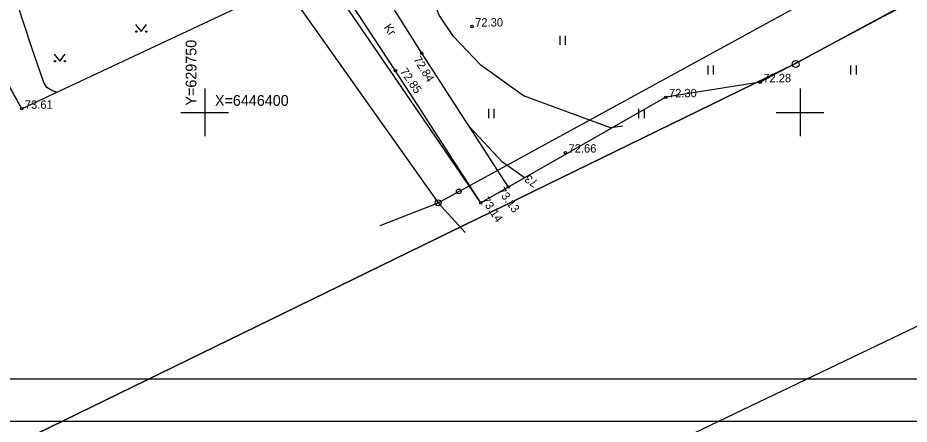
# Model space of a CAD drawing. Extents: x 629029 to 631575, y 6446036 to 6447247.
# Drawn here: x 629734.3 to 629809.2, y 6446373.8 to 6446407.9 of the extents above; entities that cross this region are included whole.
import ezdxf

# ---------------------------------------------------------------- set-up
doc = ezdxf.new("R2010")
doc.units = 0
for name, color, linetype in [('AED', 7, 'Continuous'), ('HALJASTUS', 7, 'Continuous'), ('HOONE', 7, 'Continuous'), ('HORISONTAAL-EH2000', 7, 'Continuous'), ('KORGUS-EH2000', 7, 'Continuous'), ('MOOTPIIR', 7, 'Continuous'), ('MPOHULIIN', 7, 'Continuous'), ('PIIR', 7, 'Continuous'), ('PIIRIMLEITUD', 7, 'Continuous'), ('POST', 7, 'Continuous'), ('TEE', 7, 'Continuous'), ('VORK', 7, 'Continuous'), ('VORMISTUS', 7, 'Continuous')]:
    doc.layers.add(name, color=color, linetype=linetype)

msp = doc.modelspace()

# ---------------------------------------------------------------- linework, layer by layer
at = {"layer": 'AED'}
msp.add_lwpolyline([(629734.639, 6446400.306), (629714.469, 6446436.968), (629716.511, 6446438.118), (629739.424, 6446450.588)], dxfattribs=at)
at = {"layer": 'HALJASTUS'}
for p, q in [((629744.2, 6446407.389), (629744.663, 6446406.782)), ((629744.663, 6446406.782), (629745.109, 6446407.389)), ((629779.826, 6446406.421), (629779.826, 6446405.66)), ((629780.281, 6446406.421), (629780.281, 6446405.66)), ((629737.365, 6446404.902), (629737.828, 6446404.295)), ((629737.828, 6446404.295), (629738.274, 6446404.902)), ((629792.243, 6446403.933), (629792.243, 6446403.172)), ((629792.698, 6446403.933), (629792.698, 6446403.172)), ((629804.243, 6446403.933), (629804.243, 6446403.172)), ((629804.698, 6446403.933), (629804.698, 6446403.172)), ((629773.839, 6446400.293), (629773.839, 6446399.532)), ((629774.294, 6446400.293), (629774.294, 6446399.532)), ((629786.44, 6446400.293), (629786.44, 6446399.532)), ((629786.895, 6446400.293), (629786.895, 6446399.532))]:
    msp.add_line(p, q, dxfattribs=at)
for centre in [(629744.262, 6446406.782), (629745.091, 6446406.782), (629737.427, 6446404.295), (629738.256, 6446404.295)]:
    msp.add_circle(centre, 0.055, dxfattribs=at)
at = {"layer": 'HORISONTAAL-EH2000'}
for points in [[(629737.549, 6446401.709), (629737.157, 6446401.84), (629736.758, 6446402.081), (629736.479, 6446402.514), (629735.491, 6446405.419), (629731.863, 6446416.345), (629731.786, 6446416.691), (629731.751, 6446417.025), (629731.759, 6446417.948), (629731.714, 6446418.398), (629731.593, 6446418.793), (629731.215, 6446419.673)], [(629785.109, 6446398.857), (629784.079, 6446398.717), (629776.761, 6446401.395), (629773.181, 6446403.972), (629770.894, 6446406.382), (629769.681, 6446408.161), (629768.724, 6446410.711)], [(629776.821, 6446394.539), (629775.019, 6446395.837), (629772.224, 6446398.782)]]:
    msp.add_lwpolyline(points, dxfattribs=at)
at = {"layer": 'KORGUS-EH2000'}
for centre in [(629772.45, 6446407.21), (629768.221, 6446404.96), (629766.022, 6446403.502), (629796.647, 6446402.537), (629788.725, 6446401.276), (629734.639, 6446400.306), (629780.292, 6446396.632), (629775.493, 6446393.738), (629773.182, 6446392.413)]:
    msp.add_circle(centre, 0.1, dxfattribs=at)
at = {"layer": 'MOOTPIIR'}
msp.add_lwpolyline([(629788.725, 6446401.276), (629775.493, 6446393.738), (629773.182, 6446392.413), (629759.722, 6446412.068), (629734.639, 6446400.306), (629714.048, 6446437.222), (629724.703, 6446442.739), (629733.446, 6446447.535), (629753.523, 6446458.151), (629762.245, 6446462.699), (629754.058, 6446481.016), (629822.669, 6446515.085), (629826.832, 6446517.184), (629867.479, 6446441.425), (629863.231, 6446438.507), (629849.973, 6446430.938), (629796.647, 6446402.537)], close=True, dxfattribs=at)
at = {"layer": 'MPOHULIIN'}
for points in [[(629764.733, 6446390.524), (629769.601, 6446392.421), (629805.658, 6446412.145), (629840.9, 6446431.586), (629866.94, 6446446.052)], [(629740.251, 6446420.116), (629742.827, 6446430.211), (629769.601, 6446392.421), (629771.87, 6446389.925)]]:
    msp.add_lwpolyline(points, dxfattribs=at)
at = {"layer": 'PIIR'}
for points in [[(629028.78, 6446061.75), (629535.51, 6446279.94), (629648.94, 6446330.67), (629799.56, 6446404.07), (629862.22, 6446437.88), (629865.75, 6446438.62), (629866.72, 6446436.86), (629871.72, 6446441.34), (630004.9, 6446517.56), (630006.08, 6446515.78), (630136.15, 6446596.83), (630271.73, 6446680.57), (630323.47, 6446713.12)], [(630332.94, 6446697.8), (630281.28, 6446665.88), (630144.31, 6446580.38), (629994.69, 6446487.79), (629884.57, 6446417.83), (629765.31, 6446360.75), (629679.17, 6446317.64), (629429.31, 6446210.71)]]:
    msp.add_lwpolyline(points, dxfattribs=at)
msp.add_lwpolyline([(629756.3, 6446476.44), (629823.51, 6446509.81), (629862.22, 6446437.88), (629799.56, 6446404.07), (629648.94, 6446330.67), (629612.19, 6446404.85)], close=True, dxfattribs=at)
at = {"layer": 'PIIRIMLEITUD'}
msp.add_circle((629799.632, 6446404.061), 0.285, dxfattribs=at)
at = {"layer": 'POST'}
msp.add_line((629769.601, 6446392.421), (629771.336, 6446393.369), dxfattribs=at)
for centre, radius in [((629771.336, 6446393.369), 0.2), ((629769.601, 6446392.421), 0.25), ((629769.601, 6446392.421), 0.0234)]:
    msp.add_circle(centre, radius, dxfattribs=at)
at = {"layer": 'TEE'}
msp.add_lwpolyline([(629773.182, 6446392.413), (629766.022, 6446403.502), (629762.904, 6446408.221), (629755.789, 6446418.875), (629758.24, 6446420.28), (629765.228, 6446409.691), (629768.221, 6446404.96), (629775.493, 6446393.738)], dxfattribs=at)
at = {"layer": 'VORK'}
for p, q in [((629750, 6446402), (629750, 6446398)), ((629800, 6446402), (629800, 6446398)), ((629748, 6446400), (629752, 6446400)), ((629798, 6446400), (629802, 6446400))]:
    msp.add_line(p, q, dxfattribs=at)
at = {"layer": 'VORMISTUS'}
for points in [[(629700.657, 6446522.604), (629700.657, 6446374.104), (629910.657, 6446374.104), (629910.657, 6446522.604)], [(629712.657, 6446377.629), (629712.657, 6446519.079), (629907.157, 6446519.079), (629907.157, 6446377.629)]]:
    msp.add_lwpolyline(points, close=True, dxfattribs=at)

# ---------------------------------------------------------------- texts
at = {"layer": 'HOONE'}
msp.add_text('Kr', height=0.7, rotation=305.92654, dxfattribs=at).set_placement((629765.016, 6446407.126))
at = {"layer": 'HORISONTAAL-EH2000'}
msp.add_text('73', height=0.7, rotation=145.70584, dxfattribs=at).set_placement((629778.041, 6446394.228))
at = {"layer": 'KORGUS-EH2000'}
for s, p in [(' 72.30', (629772.45, 6446407.21)), (' 72.28', (629796.647, 6446402.537)), (' 72.30', (629788.725, 6446401.276)), (' 73.61', (629734.639, 6446400.306)), (' 72.66', (629780.292, 6446396.632))]:
    msp.add_text(s, height=0.7, dxfattribs=at).set_placement(p)
for s, rotation, p in [(' 72.84', 301.8934, (629767.354, 6446404.681)), (' 72.85', 304.67095, (629766.227, 6446403.647)), (' 73.13', 305.93685, (629774.4, 6446393.621)), (' 73.14', 304.07977, (629773.055, 6446392.857))]:
    msp.add_text(s, height=0.7, rotation=rotation, dxfattribs=at).set_placement(p)
at = {"layer": 'VORK'}
msp.add_text('Y=629750', height=0.9, rotation=90, dxfattribs=at).set_placement((629749.306, 6446400.572))
msp.add_text('X=6446400', height=0.9, dxfattribs=at).set_placement((629750.863, 6446400.556))

doc.saveas('drawing.dxf')
